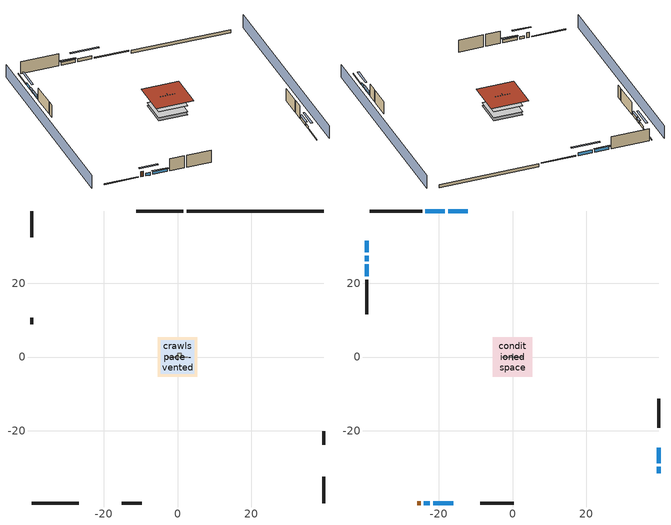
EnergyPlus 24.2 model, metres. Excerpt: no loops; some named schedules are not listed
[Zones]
crawlspace - vented
 floor foundation (Slab2 construction): -5.33,-5.33 -5.33,5.33 5.33,5.33 5.33,-5.33 z-0.91
 wall outside (RimJoist1 construction): 1.57,39.63 -11.26,39.63 z0.3:0.61
 wall outside (RimJoist2 construction): 39.63,-39.63 39.63,-32.49 z0.3:0.61
 wall outside (RimJoist3 construction): -39.63,-39.63 -26.79,-39.63 z0.3:0.61
 wall outside (RimJoist4 construction): -39.63,39.63 -39.63,32.49 z0.3:0.61
 wall foundation (FoundationWall1 construction): 39.63,39.63 2.5,39.63 z-0.91:0.3
furnace airloop ret air zone
 floor adiabatic (AdiabaticConst): 0,0 0,1 1,1 1,0 z0
 wall adiabatic (AdiabaticConst): 0,1 0,0 1,0 1,1 0,1 z0:1
 ceiling adiabatic (AdiabaticConst): 1,0 1,1 0,1 0,0 z1
garage
 floor foundation (Slab1 construction): -4.48,-4.48 -4.48,4.48 4.48,4.48 4.48,-4.48 z0
 wall outside (Wall1 construction): 39.63,-23.76 39.63,-20.1 z0.3:5.18
 wall outside (Wall2 construction): -15.18,-39.63 -9.69,-39.63 z0.3:5.18
 wall outside (Wall9 construction): -39.63,10.68 -39.63,8.85 z0.3:5.18
 wall to conditioned space (Wall5 construction Reversed): 2.74,0 -2.74,0 z0.3:5.18
 wall to conditioned space (Wall6 construction Reversed): 0,0.91 0,-0.91 z0.3:5.18
conditioned space
 floor to crawlspace - vented (Floor1 construction): -5.33,-5.33 -5.33,5.33 5.33,5.33 5.33,-5.33 z0.3
 floor to garage (Floor2 construction): -4.48,-4.48 -4.48,4.48 4.48,4.48 4.48,-4.48 z0.3
 floor adiabatic (AdiabaticFloorConstruction): -5.33,-5.33 -5.33,5.33 5.33,5.33 5.33,-5.33 z2.74
 wall outside (AdiabaticWallConstruction 1): -25.86,-39.63 -24.95,-39.63 z0.3:2.34
 wall outside (AdiabaticWallConstruction): -12.19,39.63 -17.44,39.63 / -18.37,39.63 -23.63,39.63 / 39.63,-31.56 39.63,-29.8 z0.3:1.46; 39.63,-28.87 39.63,-24.68 z0.3:1.43; -24.02,-39.63 -22.4,-39.63 z0.3:1.4; -21.48,-39.63 -16.11,-39.63 z0.3:1.49; -39.63,31.56 -39.63,28.39 / -39.63,25.12 -39.63,21.95 z0.3:1.37; -39.63,27.47 -39.63,26.05 z0.3:1.25
 wall outside (Wall3 construction): -24.56,39.63 -38.7,39.63 z0.3:5.18
 wall outside (Wall4 construction): 39.63,-19.17 39.63,-11.31 z0.3:5.18
 wall outside (Wall7 construction): -8.76,-39.63 0.34,-39.63 z0.3:5.18
 wall outside (Wall8 construction): -39.63,21.02 -39.63,11.61 z0.3:5.18
 window (WindowConstruction): -12.19,39.63 -17.44,39.63 z0.3:1.46
 window (WindowConstruction 1): -18.37,39.63 -23.63,39.63 z0.3:1.46
 window (WindowConstruction 2): 39.63,-31.56 39.63,-29.8 z0.3:1.46
 window (WindowConstruction 3): 39.63,-28.87 39.63,-24.69 z0.3:1.43
 window (WindowConstruction 4): -24.02,-39.63 -22.4,-39.63 z0.3:1.4
 window (WindowConstruction 5): -21.47,-39.63 -16.11,-39.63 z0.3:1.49
 window (WindowConstruction 6): -39.63,31.56 -39.63,28.39 z0.3:1.37
 window (WindowConstruction 7): -39.63,27.46 -39.63,26.05 z0.3:1.25
 window (WindowConstruction 8): -39.63,25.12 -39.63,21.95 z0.3:1.37
 door (Door): -25.86,-39.63 -24.95,-39.63 z0.3:2.34
 ceiling adiabatic (AdiabaticFloorConstruction): 5.33,-5.33 5.33,5.33 -5.33,5.33 -5.33,-5.33 z2.74
 roof outside (Roof1 construction): -6.96,6.96 -6.96,-6.96 6.96,-6.96 6.96,6.96 z5.18
shading: -44.2,39.63 -44.2,-39.63 / 44.2,-39.63 44.2,39.63 z0:5.18; -20.19,39.63 -9.45,39.63 -9.45,40.23 -20.19,40.23 z4.21; -23.93,39.63 -18.07,39.63 -18.07,40.23 -23.93,40.23 z1.77; 39.63,-27.06 39.63,-34.31 40.23,-34.31 40.23,-27.06 z4.21; 39.63,-24.38 39.63,-29.17 40.23,-29.17 40.23,-24.38 z1.74; -19.66,-39.63 -26.76,-39.63 -26.76,-40.23 -19.66,-40.23 z4.15; -15.8,-39.63 -21.78,-39.63 -21.78,-40.23 -15.8,-40.23 z1.8; -39.63,25.65 -39.63,34.31 -40.23,34.31 -40.23,25.65 z4.11; -39.63,25.74 -39.63,27.77 -40.23,27.77 -40.23,25.74 z1.55; -39.63,21.65 -39.63,25.42 -40.23,25.42 -40.23,21.65 z1.68
[Building]
Building 1: Terrain=Suburbs
[Site:Location]
Portland Intl Arpt_OR: Latitude {deg}=45.59; Longitude {deg}=-122.6; Time Zone {hr}=-8; Elevation {m}=33; Keep Site Location Information=Yes
[Site:GroundTemperature:Shallow]
10.2558, 8.96328, 8.85977, 9.47314, 11.9355, 14.3863, 16.5111, 17.8571, 17.9714, 16.8767, 14.8061, 12.4304
[Site:WaterMainsTemperature]
Calculation Method=Schedule; Temperature Schedule=mains temperature schedule
[Material] Roughness=Rough; Thermal Absorptance=0.9
Name | Thickness {m} | Conductivity {W/m-K} | Density {kg/m3} | Specific Heat {J/kg-K} | Solar Absorptance | Visible Absorptance
asphalt or fiberglass shingles | 0.00635 | 0.162714 | 1121.4 | 1465.45 | 0.85 | 0.85
composite shingle siding | 0.00635 | 0.162714 | 1121.4 | 1465.45 | 0.7 | 0.7
concrete 4.0 in. | 0.1016 | 1.803125 | 2242.8 | 837.4 | 0.7 | 0.7
concrete 8.0 in. | 0.2032 | 1.803125 | 2242.8 | 837.4 | 0.7 | 0.7
door material | 0.04445 | 0.0612267 | 512.64 | 1214.23 | 0.7 | 0.7
floor covering | 0.0127 | 0.0433444 | 54.468 | 1339.84 | 0.6 | 0.6
floor rigid ins; wall rigid ins 3 | 0.512978 | 0.029427 | 32.04 | 1214.23 | 0.7 | 0.7
floor stud and cavity | 0.1397 | 0.923637 | 92.3553 | 1139.71 | 0.7 | 0.7
floor stud and cavity 1 | 0.1397 | 1.75129 | 37.0049 | 1207.88 | 0.7 | 0.7
furniture material conditioned space 1; furniture material garage 1 | 0.1524 | 0.115458 | 640.8 | 1214.23 | 0.6 | 0.6
gypsum board | 0.0127 | 0.160291 | 801 | 837.4 | 0.6 | 0.6
osb sheathing 0.5 in. | 0.0127 | 0.115458 | 512.64 | 1214.23 | 0.7 | 0.7
osb sheathing 0.75 in. | 0.01905 | 0.115458 | 512.64 | 1214.23 | 0.7 | 0.7
rim joist stud and cavity | 0.0508 | 0.144151 | 50.32683 | 1063.81 | 0.6 | 0.6
roof rigid ins; wall rigid ins; wall rigid ins 1; wall rigid ins 2 | 0.051816 | 0.029427 | 32.04 | 1214.23 | 0.7 | 0.7
roof stud and cavity | 0.2032 | 0.133729 | 78.34581 | 1123.46 | 0.7 | 0.7
soil 0.5 in. | 0.0127 | 1.3848 | 1842.3 | 418.7 | 0.7 | 0.7
wall stud and cavity | 0.1397 | 0.348479 | 139.0536 | 1170.24 | 0.6 | 0.6
wall stud and cavity 1 | 0.1397 | 0.207325 | 139.0536 | 1170.24 | 0.7 | 0.7
wall stud and cavity 2 | 0.1397 | 0.222524 | 139.0536 | 1170.24 | 0.7 | 0.7
wall stud and cavity 3 | 0.0889 | 0.380278 | 52.3479 | 1209.89 | 0.7 | 0.7
wall stud and cavity 4 | 0.0889 | 0.391764 | 83.0341 | 1211.67 | 0.7 | 0.7
wood siding; wood siding 1 | 0.0254 | 0.102417 | 544.68 | 1172.36 | 0.7 | 0.7
[Material:NoMass]
Adiabatic: Roughness=Rough; Thermal Resistance {m2-K/W}=176.1; Thermal Absorptance=0.9; Solar Absorptance=0.7; Visible Absorptance=0.7
[WindowMaterial:SimpleGlazingSystem]
WindowMaterial: U-Factor {W/m2-K}=4.31528; Solar Heat Gain Coefficient=0.67
[Construction]
AdiabaticConst: Adiabatic
AdiabaticFloorConstruction: floor stud and cavity 1, floor rigid ins, osb sheathing 0.75 in., floor covering
AdiabaticWallConstruction: wood siding, wall rigid ins 3, wall stud and cavity 3, gypsum board
AdiabaticWallConstruction 1: wood siding 1, wall rigid ins 3, wall stud and cavity 3, gypsum board
Door: door material
Floor1 construction; Floor2 construction: floor stud and cavity, osb sheathing 0.75 in., floor covering
FoundationWall1 construction: concrete 8.0 in.
furniture construction conditioned space 1: furniture material conditioned space 1
furniture construction garage 1: furniture material garage 1
PartitionWallConstruction: gypsum board, wall stud and cavity 4, gypsum board
RimJoist1 construction; RimJoist2 construction; RimJoist3 construction; RimJoist4 construction: composite shingle siding, rim joist stud and cavity
Roof1 construction: asphalt or fiberglass shingles, roof rigid ins, osb sheathing 0.75 in., roof stud and cavity, gypsum board
Slab1 construction: concrete 4.0 in.
Slab2 construction: soil 0.5 in.
Wall1 construction; Wall2 construction; Wall9 construction: composite shingle siding, osb sheathing 0.5 in., wall stud and cavity
Wall3 construction; Wall4 construction: composite shingle siding, wall rigid ins, osb sheathing 0.5 in., wall stud and cavity 1, gypsum board
Wall5 construction Reversed: gypsum board, wall stud and cavity 2, osb sheathing 0.5 in., wall rigid ins 1
Wall6 construction Reversed: gypsum board, wall stud and cavity 2, osb sheathing 0.5 in., wall rigid ins 2
Wall7 construction; Wall8 construction: composite shingle siding, wall rigid ins 1, osb sheathing 0.5 in., wall stud and cavity 1, gypsum board
WindowConstruction; WindowConstruction 1; WindowConstruction 2; WindowConstruction 3; WindowConstruction 4; WindowConstruction 5; WindowConstruction 6; WindowConstruction 7; WindowConstruction 8: WindowMaterial
[Zone] Multiplier=1
Name | Volume {m3} | Part of Total Floor Area
conditioned space | 749.83 | Yes
crawlspace - vented | 138.526 | Yes
furnace airloop ret air zone | 1 | No
garage | 195.726 | Yes
[Space]
Name | Zone | Volume {m3} | Space Type
conditioned space 1 | conditioned space | 749.83
crawlspace - vented 1 | crawlspace - vented | 138.526
furnace airloop ret air space | furnace airloop ret air zone |  | Plenum Space Type
garage 1 | garage | 195.726
[SurfaceProperty:IncidentSolarMultiplier] Incident Solar Multiplier=1; Incident Solar Multiplier Schedule=trans schedule winter=0.85 summer=0.7
Window1; Window2; Window3; Window4; Window5; Window6; Window7; Window8; Window9
[InternalMass]
Name | Construction | Zone or ZoneList | Space or SpaceList | Surface Area {m2}
furniture mass conditioned space 1 | furniture construction conditioned space 1 | conditioned space | conditioned space 1 | 123.004
partition wall mass | PartitionWallConstruction | conditioned space | conditioned space 1 | 307.509
furniture mass garage 1 | furniture construction garage 1 | garage | garage 1 | 8.02682
[Lights] Design Level Calculation Method=LightingLevel; Return Air Fraction=0; Fraction Radiant=0.6; Fraction Visible=0.2; Fraction Replaceable=1
Name | Zone or ZoneList or Space or SpaceList | Schedule | Lighting Level {W}
interior lighting | conditioned space 1 | lighting_interior | 398.741
garage lighting | garage 1 | lighting_garage | 8.16935
[People]
occupants: Zone or ZoneList or Space or SpaceList=conditioned space 1; Number of People Schedule=occupants; Number of People Calculation Method=People; Number of People=5; Fraction Radiant=0.314171; Sensible Heat Fraction=0.56303; Activity Level Schedule=occupants activity schedule; Carbon Dioxide Generation Rate {m3/s-W}=0; Enable ASHRAE 55 Comfort Warnings=No; Mean Radiant Temperature Calculation Type=EnclosureAveraged
[ElectricEquipment] Design Level Calculation Method=EquipmentLevel
Name | Zone or ZoneList or Space or SpaceList | Schedule | Design Level {W} | Fraction Latent | Fraction Radiant | Fraction Lost
ceiling fan | conditioned space 1 | ceiling_fan | 18.2275 | 0 | 0.558 | 0
clothes dryer | conditioned space 1 | clothes_dryer | 2742.59 | 0.015 | 0.081 | 0.85
clothes washer | conditioned space 1 | clothes_washer | 243.133 | 0.03 | 0.162 | 0.7
cooking range | conditioned space 1 | cooking_range | 104.09 | 0.16 | 0.384 | 0.2
dishwasher | conditioned space 1 | dishwasher | 880.277 | 0.3 | 0.18 | 0.4
fridge | conditioned space 1 | fridge schedule | 45.9075 | 0 | 0.6 | 0
mech vent bath fan 0 | conditioned space 1 | mech vent bath fan 0 schedule | 30 | 0 | 0 | 1
mech vent house fan | conditioned space 1 | mech vent house fan schedule | 0 | 0 | 0 | 1
mech vent house fan cfis | conditioned space 1 | mech vent house fan cfis schedule | 0 | 0 | 0 | 0
mech vent range fan 0 | conditioned space 1 | mech vent range fan 0 schedule | 30 | 0 | 0 | 1
misc plug loads | conditioned space 1 | plug_loads_other | 1079.43 | 0.021 | 0.558 | 0.049
misc tv | conditioned space 1 | plug_loads_tv | 1255.59 | 0 | 0.6 | 0
whole house fan | conditioned space 1 | Always On Discrete | 0 | 0 | 0 | 1
fridge 1 | garage 1 | fridge schedule 1 | 239.242 | 0 | 0.6 | 0
[OtherEquipment] Design Level Calculation Method=EquipmentLevel
Name | Fuel Type | Zone or ZoneList or Space or SpaceList | Schedule | Design Level {W} | Fraction Latent | Fraction Radiant | Fraction Lost
clothes dryer 1 | Electricity | conditioned space 1 | clothes_dryer | 0 | 0.015 | 0.081 | 0.85
cooking range 1 | NaturalGas | conditioned space 1 | cooking_range | 3050.57 | 0.16 | 0.384 | 0.2
furnace airloop_0 SupCondToLv; furnace airloop_0 SupSensLkToCond; mech vent house fan sensible load | None | conditioned space 1 | Always On Discrete | 0 | 0 | 0 | 0
furnace airloop_0 SupLatLkToCond; mech vent house fan latent load | None | conditioned space 1 | Always On Discrete | 0 | 1 | 0 | 0
general water use latent | None | conditioned space 1 | general water use schedule | 99.529 | 1 | 0 | 0
general water use sensible | None | conditioned space 1 | general water use schedule | -98.09 | 0 | 0.6 | 0
misc fireplace | NaturalGas | conditioned space 1 | misc fireplace schedule | 676.257 | 0.1 | 0.3 | 0.4
furnace airloop_0 RetCondToDZ; furnace airloop_0 SupCondToDZ; furnace airloop_0 SupSensLkToDZ | None | crawlspace - vented 1 | Always On Discrete | 0 | 0 | 0 | 0
furnace airloop_0 SupLatLkToDZ | None | crawlspace - vented 1 | Always On Discrete | 0 | 1 | 0 | 0
furnace airloop_0 RetCondToRP; furnace airloop_0 RetSensLkToRP | None | furnace airloop ret air space | Always On Discrete | 0 | 0 | 0 | 0
furnace airloop_0 RetLatLkToRP | None | furnace airloop ret air space | Always On Discrete | 0 | 1 | 0 | 0
water heater energy adjustment1 | Electricity | garage 1 | Always On Discrete | 0.01 | 0 | 0 | 1
water heater lat | None | garage 1 | Always On Discrete | 0 | 1 | 0 | 0
water heater sens | None | garage 1 | Always On Discrete | 0 | 0 | 0 | 0
[ZoneInfiltration:DesignFlowRate] Schedule=Always On Discrete
Name | Zone or ZoneList or Space or SpaceList | Design Flow Rate Calculation Method | Design Flow Rate {m3/s} | Air Changes per Hour {1/hr} | Constant Term Coefficient | Temperature Term Coefficient | Velocity Term Coefficient | Velocity Squared Term Coefficient
infil flow; natural vent flow; whole house fan flow | conditioned space 1 | Flow/Zone | 0
crawlspace_vented 1 duct leakage imbalance infil flow | crawlspace - vented 1 | Flow/Zone | 0
infil crawlspace - vented 1 | crawlspace - vented 1 | AirChanges/Hour |  | 2.6013 | 1 | 0 | 0 | 0
[ZoneMixing] Schedule=Always On Continuous; Design Flow Rate Calculation Method=Flow/Zone; Design Flow Rate {m3/s}=0
Name | Zone or Space | Source Zone or Space
furnace airloop_0 ZoneMixDZToCond mix | conditioned space | crawlspace - vented
furnace airloop_0 ZoneMixCondToDZ mix | crawlspace - vented | conditioned space
[SurfaceProperty:ExposedFoundationPerimeter] Exposed Perimeter Calculation Method=TotalExposedPerimeter
Name | Total Exposed Perimeter {m}
Slab2 | 37.12464
Slab1 | 21.9456
[SpaceList]
Plenum Space Type: furnace airloop ret air space
[ZoneInfiltration:EffectiveLeakageArea]
infil garage 1: Zone or Space=garage 1; Schedule=Always On Discrete; Effective Air Leakage Area {cm2}=285.429; Stack Coefficient=0.000129147; Wind Coefficient=4.64657e-05
[AvailabilityManager:Scheduled] Schedule=Always On Discrete
furnace airloop Availability Manager; room ac airloop Availability Manager
[AirLoopHVAC:ReturnPlenum]
Air Loop HVAC Return Plenum 1: Zone=furnace airloop ret air zone
[WaterUse:Equipment]
dishwasher: Peak Flow Rate {m3/s}=5.485e-06; Flow Rate Fraction Schedule=hot_water_dishwasher
[Foundation:Kiva] Wall Depth Below Slab {m}=0.2032
Name | Initial Indoor Air Temperature {C} | Wall Height Above Grade {m}
Foundation Kiva 1 | 13.4258 | 0.1016
Foundation Kiva 2 | 8.41658 | 0.3048
[Foundation:Kiva:Settings]
Soil Conductivity {W/m-K}=1.3848; Soil Density {kg/m3}=1842.3; Soil Specific Heat {J/kg-K}=418.7; Ground Solar Absorptivity=0.9; Ground Thermal Absorptivity=0.9; Ground Surface Roughness {m}=0.03; Far-Field Width {m}=40; Deep-Ground Boundary Condition=ZeroFlux; Deep-Ground Depth {m}=40; Minimum Cell Dimension {m}=0.2; Maximum Cell Growth Coefficient=3; Simulation Timestep=Timestep
[Exterior:Lights]
exterior lighting: Schedule=exterior lighting schedule; Design Level {W}=10.1836
[ElectricLoadCenter:Storage:LiIonNMCBattery]
Vehicle1 li ion: Availability Schedule=Always On Discrete; Radiative Fraction=0; Lifetime Model=None; Number of Cells in Series=15; Number of Strings in Parallel=327; Initial Fractional State of Charge=0.95001; DC to DC Charging Efficiency=1; Battery Mass {kg}=519.453; Battery Surface Area {m2}=4.28873; Battery Specific Heat Capacity {J/kg-K}=1500; Heat Transfer Coefficient Between Battery and Ambient {W/m2-K}=7.5; Fully Charged Cell Voltage {V}=3.342; Cell Voltage at End of Exponential Zone {V}=3.342; Cell Voltage at End of Nominal Zone {V}=3.342; Default Nominal Cell Voltage {V}=3.342; Fully Charged Cell Capacity {Ah}=3.2; Fraction of Cell Capacity Removed at the End of Exponential Zone=0.8075; Fraction of Cell Capacity Removed at the End of Nominal Zone=0.976875; Charge Rate at Which Voltage vs Capacity Curve Was Generated=1; Battery Cell Internal Electrical Resistance {ohms}=0.002
[ElectricLoadCenter:Storage:Converter]
Vehicle1 li ion converter: Availability Schedule=Always On Discrete; Power Conversion Efficiency Method=SimpleFixed; Simple Fixed Efficiency=1; Ancillary Power Consumed In Standby {W}=0; Radiative Fraction=0
[ElectricLoadCenter:Distribution]
Vehicle1 elec load center dist: Electrical Buss Type=AlternatingCurrentWithStorage; Electrical Storage Object=Vehicle1 li ion; Storage Operation Scheme=TrackChargeDischargeSchedules; Storage Converter Object=Vehicle1 li ion converter; Maximum Storage State of Charge Fraction=0.95001; Minimum Storage State of Charge Fraction=0.149971; Design Storage Control Charge Power {W}=1600; Storage Charge Power Fraction Schedule=electric_vehicle_charging; Design Storage Control Discharge Power {W}=10846.9; Storage Discharge Power Fraction Schedule=electric_vehicle_discharging
[EnergyManagementSystem:GlobalVariable]
furnace_airloop_0_DuctImbalLkExhFanEquivCond
furnace_airloop_0_DuctImbalLkExhFanEquivDZ
furnace_airloop_0_DuctImbalLkSupFanEquivCond
furnace_airloop_0_DuctImbalLkSupFanEquivDZ
furnace_airloop_0_DZ_T
furnace_airloop_0_DZ_W
furnace_airloop_0_RetCondToDZ
furnace_airloop_0_RetCondToRP
furnace_airloop_0_RetLatLkToRP
furnace_airloop_0_RetSensLkToRP
furnace_airloop_0_SupCondToDZ
furnace_airloop_0_SupCondToLv
furnace_airloop_0_SupLatLkToCond
furnace_airloop_0_SupLatLkToDZ
furnace_airloop_0_SupSensLkToCond
furnace_airloop_0_SupSensLkToDZ
furnace_airloop_0_ZoneMixCondToDZ
furnace_airloop_0_ZoneMixDZToCond
furnace_airloop_AH_MFR
furnace_airloop_AH_Tout
furnace_airloop_AH_VFR
furnace_airloop_AH_Wout
furnace_airloop_Fan_RTF
furnace_airloop_RA_T
furnace_airloop_Ra_W
infil_program_Qfan
infil_program_Qinf
natural_vent_program_Qnv
natural_vent_program_Qwhf
room_ac_airloop_Fan_RTF
[EnergyManagementSystem:Sensor]
Name | Output:Variable or Output:Meter Index Key | Output:Variable or Output:Meter
airflow_gain | infil flow | Infiltration Sensible Heat Gain Energy
airflow_gain_1 | natural vent flow | Infiltration Sensible Heat Gain Energy
airflow_gain_2 | whole house fan flow | Infiltration Sensible Heat Gain Energy
airflow_loss | infil flow | Infiltration Sensible Heat Loss Energy
airflow_loss_1 | natural vent flow | Infiltration Sensible Heat Loss Energy
airflow_loss_2 | whole house fan flow | Infiltration Sensible Heat Loss Energy
charge_sch_sensor | electric_vehicle_charging | Schedule Value
clg_load_cond |  | Cooling:EnergyTransfer:Zone:CONDITIONED SPACE
clg_load_duct |  | Cooling:EnergyTransfer:Zone:FURNACE AIRLOOP RET AIR ZONE
clg_sp_s; clg_sp_s_1 | cooling setpoint | Schedule Value
clothes_dryer_exhaust_0_sch_s | clothes_dryer | Schedule Value
cool_season | cooling season schedule | Schedule Value
discharge_sch_sensor | electric_vehicle_discharging | Schedule Value
ducts_conv | furnace airloop_0 RetCondToRP | Other Equipment Convective Heating Energy
ducts_conv_1 | furnace airloop_0 RetLatLkToRP | Other Equipment Convective Heating Energy
ducts_conv_2 | furnace airloop_0 RetSensLkToRP | Other Equipment Convective Heating Energy
ducts_conv_3 | furnace airloop_0 SupCondToLv | Other Equipment Convective Heating Energy
ducts_conv_4 | furnace airloop_0 SupLatLkToCond | Other Equipment Convective Heating Energy
ducts_conv_5 | furnace airloop_0 SupSensLkToCond | Other Equipment Convective Heating Energy
ducts_rad | furnace airloop_0 RetCondToRP | Other Equipment Radiant Heating Energy
ducts_rad_1 | furnace airloop_0 RetLatLkToRP | Other Equipment Radiant Heating Energy
ducts_rad_2 | furnace airloop_0 RetSensLkToRP | Other Equipment Radiant Heating Energy
ducts_rad_3 | furnace airloop_0 SupCondToLv | Other Equipment Radiant Heating Energy
ducts_rad_4 | furnace airloop_0 SupLatLkToCond | Other Equipment Radiant Heating Energy
ducts_rad_5 | furnace airloop_0 SupSensLkToCond | Other Equipment Radiant Heating Energy
fridge_tin_s_1 | garage | Zone Mean Air Temperature
furnace_airloop_0_DZ_T_s | crawlspace - vented | Zone Air Temperature
furnace_airloop_0_DZ_W_s | crawlspace - vented | Zone Mean Air Humidity Ratio
furnace_airloop_AH_MFR_s | Node 15 | System Node Mass Flow Rate
furnace_airloop_AH_Tout_s | Node 15 | System Node Temperature
furnace_airloop_AH_VFR_s | Node 15 | System Node Current Density Volume Flow Rate
furnace_airloop_AH_Wout_s | Node 15 | System Node Humidity Ratio
furnace_airloop_RA_T_s | Node 18 | System Node Temperature
furnace_airloop_Ra_W_s | Node 18 | System Node Humidity Ratio
htg_load_cond |  | Heating:EnergyTransfer:Zone:CONDITIONED SPACE
htg_load_duct |  | Heating:EnergyTransfer:Zone:FURNACE AIRLOOP RET AIR ZONE
htg_sp_s; htg_sp_s_1 | heating setpoint | Schedule Value
ig_ee_conv | ceiling fan | Electric Equipment Convective Heating Energy
ig_ee_conv_1 | clothes dryer | Electric Equipment Convective Heating Energy
ig_ee_conv_3 | cooking range | Electric Equipment Convective Heating Energy
ig_ee_conv_4 | dishwasher | Electric Equipment Convective Heating Energy
ig_ee_conv_5 | fridge | Electric Equipment Convective Heating Energy
ig_ee_conv_6 | misc plug loads | Electric Equipment Convective Heating Energy
ig_ee_conv_7 | misc tv | Electric Equipment Convective Heating Energy
ig_ee_conv_8 | whole house fan | Electric Equipment Convective Heating Energy
ig_ee_rad | ceiling fan | Electric Equipment Radiant Heating Energy
ig_ee_rad_1 | clothes dryer | Electric Equipment Radiant Heating Energy
ig_ee_rad_3 | cooking range | Electric Equipment Radiant Heating Energy
ig_ee_rad_4 | dishwasher | Electric Equipment Radiant Heating Energy
ig_ee_rad_5 | fridge | Electric Equipment Radiant Heating Energy
ig_ee_rad_6 | misc plug loads | Electric Equipment Radiant Heating Energy
ig_ee_rad_7 | misc tv | Electric Equipment Radiant Heating Energy
ig_ee_rad_8 | whole house fan | Electric Equipment Radiant Heating Energy
ig_lgt_conv | interior lighting | Lights Convective Heating Energy
ig_lgt_rad | interior lighting | Lights Radiant Heating Energy
ig_lgt_vis | interior lighting | Lights Visible Radiation Heating Energy
ig_oe_conv | clothes dryer 1 | Other Equipment Convective Heating Energy
ig_oe_conv_1 | cooking range 1 | Other Equipment Convective Heating Energy
ig_oe_conv_2 | general water use latent | Other Equipment Convective Heating Energy
ig_oe_conv_3 | general water use sensible | Other Equipment Convective Heating Energy
ig_oe_conv_4 | misc fireplace | Other Equipment Convective Heating Energy
ig_oe_rad | clothes dryer 1 | Other Equipment Radiant Heating Energy
ig_oe_rad_1 | cooking range 1 | Other Equipment Radiant Heating Energy
ig_oe_rad_2 | general water use latent | Other Equipment Radiant Heating Energy
ig_oe_rad_3 | general water use sensible | Other Equipment Radiant Heating Energy
ig_oe_rad_4 | misc fireplace | Other Equipment Radiant Heating Energy
ig_ppl_conv | occupants | People Convective Heating Energy
ig_ppl_rad | occupants | People Radiant Heating Energy
im_conv | furniture mass conditioned space 1 | Surface Inside Face Convection Heat Gain Energy
im_conv_1 | partition wall mass | Surface Inside Face Convection Heat Gain Energy
im_ig | furniture mass conditioned space 1 | Surface Inside Face Internal Gains Radiation Heat Gain Energy
im_ig_1 | partition wall mass | Surface Inside Face Internal Gains Radiation Heat Gain Energy
im_lgt | furniture mass conditioned space 1 | Surface Inside Face Lights Radiation Heat Gain Energy
im_lgt_1 | partition wall mass | Surface Inside Face Lights Radiation Heat Gain Energy
im_sol | furniture mass conditioned space 1 | Surface Inside Face Solar Radiation Heat Gain Energy
im_sol_1 | partition wall mass | Surface Inside Face Solar Radiation Heat Gain Energy
im_surf | furniture mass conditioned space 1 | Surface Inside Face Net Surface Thermal Radiation Heat Gain Energy
im_surf_1 | partition wall mass | Surface Inside Face Net Surface Thermal Radiation Heat Gain Energy
mech_vent_bath_fan_0_sch_s | mech vent bath fan 0 schedule | Schedule Value
mech_vent_range_fan_0_sch_s | mech vent range fan 0 schedule | Schedule Value
mv_conv | mech vent bath fan 0 | Electric Equipment Convective Heating Energy
mv_conv_1 | mech vent house fan | Electric Equipment Convective Heating Energy
mv_conv_2 | mech vent house fan cfis | Electric Equipment Convective Heating Energy
mv_conv_3 | mech vent range fan 0 | Electric Equipment Convective Heating Energy
mv_conv_4 | mech vent house fan latent load | Other Equipment Convective Heating Energy
mv_conv_5 | mech vent house fan sensible load | Other Equipment Convective Heating Energy
mv_rad | mech vent bath fan 0 | Electric Equipment Radiant Heating Energy
mv_rad_1 | mech vent house fan | Electric Equipment Radiant Heating Energy
mv_rad_2 | mech vent house fan cfis | Electric Equipment Radiant Heating Energy
